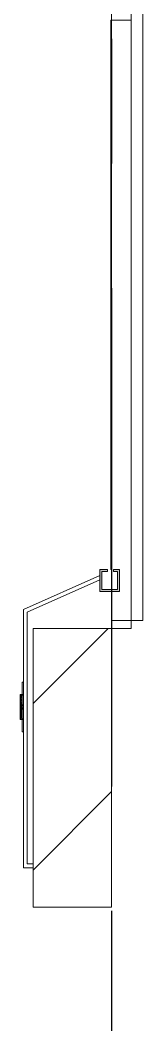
# Model space of a CAD drawing. Header units: millimetres. Extents: x -4000 to 187956, y -58990 to 162485.
# Drawn here: x 122766 to 123080, y 10400 to 12960 of the extents above; entities that cross this region are included whole.
import ezdxf

# ---------------------------------------------------------------- set-up
doc = ezdxf.new("R2010")
doc.units = ezdxf.units.MM
for name, pattern in [('Dash_2_', [635, 317.5, -317.5]), ('Grid Line', [2222.5, 1270, -317.5, 317.5, -317.5]), ('Grid Line 12_5mm', [2150, 1250, -300, 300, -300])]:
    doc.linetypes.add(name, pattern=pattern)
for name, color, linetype, lineweight in [('A-DOOR', 31, 'Continuous', 13), ('A-DOOR-HDLN', 31, 'Dash_2_', 13), ('A-WALL', 113, 'Continuous', 13), ('A-WALL-PATT', 111, 'Continuous', 13), ('S-GRID', 1, 'Continuous', 30)]:
    doc.layers.add(name, color=color, linetype=linetype, lineweight=lineweight)

# ---------------------------------------------------------------- blocks, each defined once
blk = doc.blocks.new('VSC-THANG MÁY 2 - 3060x4090-335206-0_000')
at = {"layer": 'A-DOOR', "lineweight": 9, "transparency": 33554534}
h = blk.add_hatch(color=256, dxfattribs=at)
h.paths.add_polyline_path([(1530.9, 85), (1530.9, 135), (1475, 135), (1475, 120), (1480, 120), (1480, 130), (1525.9, 130), (1525.9, 90), (1480, 90), (1480, 105), (1475, 105), (1475, 85)])
h.paths.add_polyline_path([(-1325, 135), (-1380.9, 135), (-1380.9, 85), (-1325, 85), (-1325, 105), (-1330, 105), (-1330, 90), (-1375.9, 90), (-1375.9, 130), (-1330, 130), (-1330, 120), (-1325, 120)])
at = {"layer": 'A-DOOR', "lineweight": 9}
h = blk.add_hatch(dxfattribs=at)
h.set_pattern_fill('FP_21', color=256, style=0, pattern_type=2)
h.set_pattern_definition([(135, (13035, -122885), (-449.0128, -449.0128), []), (135, (13035, -122726.25), (-898.0256, 6e-14), []), (135, (13035, -123043.75), (-898.0256, 6e-14), [])])
h.paths.add_polyline_path([(1475, 115), (75, 115), (75, 113), (1475, 113)])
h.paths.add_polyline_path([(74.2, 115), (-1325, 115), (-1325, 113), (74.2, 113)])
at = {"layer": 'A-DOOR', "color": 5, "lineweight": 15}
for p, q in [((1530.9, 135), (1475, 135)), ((1475, 135), (1475, 120)), ((1480, 120), (1480, 130)), ((1480, 130), (1525.9, 130)), ((1525.9, 130), (1525.9, 90)), ((1530.9, 85), (1530.9, 135)), ((1475, 115), (75, 115)), ((75, 115), (75, 113)), ((75, 113), (1475, 113)), ((1475, 120), (1480, 120)), ((1475, 113), (1475, 115)), ((1480, 105), (1475, 105)), ((1475, 105), (1475, 85)), ((1480, 90), (1480, 105)), ((1475, 85), (1530.9, 85)), ((1525.9, 90), (1480, 90)), ((1500.6, 85), (1489.7, 85)), ((1489.7, 85), (1576.5, -110)), ((1583, -100), (1500.6, 85)), ((2225, -100), (1583, -100)), ((2225, -85), (2225, -100)), ((2235, -110), (2235, -85)), ((1576.5, -110), (1761.5, -110)), ((1761.5, -110), (1888.5, -110)), ((1761.5, -110), (1761.5, -113.2)), ((1888.5, -113.2), (1761.5, -113.2)), ((1793.3, -113.2), (1793.3, -116.3)), ((1793.3, -116.3), (1797.5, -116.3)), ((1793.4, -116.3), (1793.4, -118.5)), ((1793.4, -118.5), (1794.5, -118.5)), ((1793.4, -118.5), (1856.9, -118.5)), ((1794.8, -113.2), (1794.8, -114.8)), ((1797.7, -116.3), (1802.5, -116.3)), ((1802.7, -116.3), (1809.1, -116.3)), ((1816.8, -116.3), (1809.3, -116.3)), ((1809.3, -116.3), (1816.8, -116.3)), ((1825, -116.3), (1817, -116.3)), ((1856.9, -116.3), (1825.2, -116.3)), ((1855.2, -114.8), (1855.2, -113.2)), ((1855.7, -116.3), (1856.8, -116.3)), ((1855.9, -118.5), (1856.9, -118.5)), ((1856.8, -116.3), (1856.8, -113.2)), ((1856.9, -118.5), (1856.9, -116.3)), ((1888.5, -113.2), (1888.5, -110)), ((1888.5, -110), (2235, -110))]:
    blk.add_line(p, q, dxfattribs=at)
at = {"layer": 'A-DOOR', "color": 172, "lineweight": 15}
for p, q in [((1475, 120), (1475, 135)), ((1475, 135), (1530.9, 135)), ((1525.9, 130), (1480, 130)), ((1480, 130), (1480, 120)), ((1525.9, 90), (1525.9, 130)), ((1530.9, 135), (1530.9, 85)), ((1480, 120), (1475, 120)), ((1475, 85), (1475, 105)), ((1475, 105), (1480, 105)), ((1480, 105), (1480, 90)), ((1489.7, 85), (1475, 85)), ((1480, 90), (1525.9, 90)), ((1530.9, 85), (1500.6, 85))]:
    blk.add_line(p, q, dxfattribs=at)
at = {"layer": 'A-DOOR', "color": 171, "lineweight": 15}
for p, q in [((75, 115), (75, 113)), ((1475, 115), (75, 115)), ((75, 113), (1475, 113)), ((1475, 115), (1475, 113)), ((1576.5, -110), (1489.7, 85)), ((1500.6, 85), (1583, -100)), ((1583, -100), (2225, -100)), ((2235, -85), (2225, -85)), ((2225, -100), (2225, -85)), ((2235, -85), (2235, -110)), ((1761.5, -110), (1576.5, -110)), ((1761.5, -110), (1761.5, -113.2)), ((1761.5, -110), (1793.3, -110)), ((1761.5, -113.2), (1793.3, -113.2)), ((1793.3, -110), (1793.3, -113.2)), ((1856.8, -110), (1793.3, -110)), ((1793.3, -113.2), (1793.3, -116.3)), ((1793.3, -116.3), (1794.3, -116.3)), ((1793.3, -116.3), (1794.3, -116.3)), ((1797.4, -116.3), (1793.4, -116.3)), ((1794.5, -116.3), (1793.4, -116.3)), ((1794.5, -118.5), (1808.6, -118.5)), ((1794.8, -110), (1794.8, -113.2)), ((1794.8, -114.8), (1795.9, -114.8)), ((1794.8, -114.8), (1798.7, -114.8)), ((1802.5, -116.3), (1797.7, -116.3)), ((1798.9, -114.8), (1802.4, -114.8)), ((1809.1, -116.3), (1802.7, -116.3)), ((1804.1, -114.8), (1809.1, -114.8)), ((1808.7, -118.5), (1806.1, -118.5)), ((1808.7, -118.5), (1806.1, -118.5)), ((1811.7, -118.5), (1809.2, -118.5)), ((1841.1, -118.5), (1809.2, -118.5)), ((1811, -114.8), (1816.8, -114.8)), ((1841.1, -118.5), (1811.7, -118.5)), ((1817, -116.3), (1825, -116.3)), ((1817.2, -114.8), (1832.8, -114.8)), ((1825.2, -116.3), (1833.2, -116.3)), ((1833.2, -114.8), (1840.1, -114.8)), ((1833.4, -116.3), (1840.9, -116.3)), ((1840.9, -114.8), (1846.3, -114.8)), ((1841.1, -116.3), (1847.5, -116.3)), ((1844.2, -118.5), (1841.7, -118.5)), ((1844.2, -118.5), (1841.7, -118.5)), ((1841.7, -118.5), (1855.9, -118.5)), ((1847.6, -114.8), (1852.7, -114.8)), ((1847.7, -116.3), (1852.5, -116.3)), ((1852.7, -116.3), (1855.7, -116.3)), ((1854.1, -114.8), (1855.2, -114.8)), ((1854.1, -114.8), (1855.2, -114.8)), ((1855.2, -113.2), (1855.2, -110)), ((1855.7, -116.3), (1856.8, -116.3)), ((1855.7, -116.3), (1856.8, -116.3)), ((1856.9, -116.3), (1855.9, -116.3)), ((1856.8, -113.2), (1856.8, -110)), ((1856.8, -110), (1888.5, -110)), ((1856.8, -113.2), (1888.5, -113.2)), ((1856.8, -116.3), (1856.8, -113.2)), ((1888.5, -110), (1888.5, -113.2)), ((2235, -110), (1888.5, -110))]:
    blk.add_line(p, q, dxfattribs=at)
at = {"layer": 'A-DOOR', "color": 175, "lineweight": 15}
for p, q in [((1500.6, 85), (1489.7, 85)), ((1489.7, 85), (1500.6, 85))]:
    blk.add_line(p, q, dxfattribs=at)
at = {"layer": 'A-DOOR', "color": 161, "lineweight": 15}
for p, q in [((2235, -85), (2225, -85)), ((1793.3, -110), (1761.5, -110)), ((1793.3, -110), (1761.5, -110)), ((1793.3, -110), (1793.3, -113.2)), ((1794.3, -110), (1793.3, -110)), ((1794.3, -110), (1793.3, -110)), ((1793.3, -113.2), (1793.3, -116.3)), ((1793.3, -116.3), (1794.3, -116.3)), ((1793.3, -116.3), (1794.3, -116.3)), ((1802.4, -110), (1794.8, -110)), ((1795.9, -110), (1794.8, -110)), ((1794.8, -110), (1795.9, -110)), ((1794.8, -110), (1802.4, -110)), ((1794.8, -113.2), (1794.8, -114.8)), ((1794.8, -113.2), (1794.8, -114.8)), ((1797.3, -116.3), (1794.8, -116.3)), ((1797.3, -116.3), (1794.8, -116.3)), ((1795.9, -114.8), (1798.7, -114.8)), ((1802.4, -116.3), (1797.5, -116.3)), ((1802.4, -116.3), (1797.5, -116.3)), ((1798.9, -114.8), (1802.4, -114.8)), ((1809.1, -110), (1803.7, -110)), ((1803.7, -110), (1809.1, -110)), ((1809.1, -116.3), (1803.7, -116.3)), ((1808.6, -116.3), (1803.7, -116.3)), ((1804.1, -114.8), (1809.1, -114.8)), ((1806.1, -116.3), (1808.7, -116.3)), ((1806.1, -116.3), (1808.7, -116.3)), ((1809.2, -116.3), (1815.7, -116.3)), ((1809.2, -116.3), (1815.7, -116.3)), ((1809.3, -118.5), (1841.1, -118.5)), ((1816.8, -110), (1809.9, -110)), ((1809.9, -110), (1816.8, -110)), ((1816.8, -116.3), (1809.9, -116.3)), ((1811, -114.8), (1816.8, -114.8)), ((1816.9, -116.3), (1825, -116.3)), ((1816.9, -116.3), (1825, -116.3)), ((1832.8, -110), (1817.2, -110)), ((1817.2, -110), (1832.8, -110)), ((1817.2, -114.8), (1818.8, -114.8)), ((1825, -116.3), (1817.2, -116.3)), ((1820.8, -114.8), (1819.6, -114.8)), ((1819.6, -114.8), (1820.8, -114.8)), ((1820.8, -113.3), (1820.8, -114.8)), ((1822.5, -114.8), (1820.8, -114.8)), ((1820.8, -114.8), (1822.5, -114.8)), ((1822.5, -114.8), (1822.5, -113.2)), ((1822.5, -113.2), (1822.5, -114.8)), ((1822.5, -113.2), (1822.5, -114.8)), ((1822.5, -114.8), (1827.1, -114.8)), ((1827.1, -114.8), (1822.5, -114.8)), ((1825.2, -116.3), (1833.3, -116.3)), ((1825.2, -116.3), (1833.3, -116.3)), ((1832.8, -116.3), (1825.2, -116.3)), ((1827.5, -113.2), (1827.5, -114.4)), ((1827.5, -113.2), (1827.5, -114.4)), ((1827.5, -113.2), (1827.5, -114.4)), ((1827.5, -114.8), (1829.2, -114.8)), ((1829.2, -114.8), (1827.5, -114.8)), ((1829.2, -113.2), (1829.2, -114.8)), ((1829.2, -114.8), (1830.4, -114.8)), ((1830.4, -114.8), (1829.2, -114.8)), ((1830.4, -113.2), (1830.4, -114.8)), ((1830.4, -114.8), (1832.8, -114.8)), ((1840.1, -110), (1833.2, -110)), ((1833.2, -110), (1840.1, -110)), ((1833.2, -114.8), (1840.1, -114.8)), ((1840.1, -116.3), (1833.4, -116.3)), ((1833.5, -116.3), (1841, -116.3)), ((1833.5, -116.3), (1841, -116.3)), ((1846.3, -110), (1840.9, -110)), ((1840.9, -110), (1846.3, -110)), ((1840.9, -114.8), (1846.3, -114.8)), ((1846.3, -116.3), (1841.1, -116.3)), ((1841.7, -116.3), (1844.2, -116.3)), ((1841.7, -116.3), (1844.2, -116.3)), ((1846.3, -116.3), (1841.8, -116.3)), ((1855.2, -110), (1847.6, -110)), ((1847.6, -110), (1855.2, -110)), ((1847.6, -114.8), (1852.7, -114.8)), ((1852.7, -116.3), (1847.8, -116.3)), ((1852.7, -116.3), (1847.8, -116.3)), ((1855.2, -116.3), (1852.9, -116.3)), ((1855.2, -116.3), (1852.9, -116.3)), ((1855.2, -110), (1854.1, -110)), ((1854.1, -110), (1855.2, -110)), ((1855.2, -114.8), (1855.2, -113.2)), ((1855.2, -114.8), (1855.2, -113.2)), ((1856.8, -110), (1855.7, -110)), ((1856.8, -110), (1855.7, -110)), ((1855.7, -116.3), (1856.8, -116.3)), ((1855.7, -116.3), (1856.8, -116.3)), ((1888.5, -110), (1856.8, -110)), ((1856.8, -113.2), (1856.8, -110)), ((1888.5, -110), (1856.8, -110)), ((1856.8, -116.3), (1856.8, -113.2))]:
    blk.add_line(p, q, dxfattribs=at)
at = {"layer": 'A-DOOR', "color": 151, "lineweight": 15}
for p, q in [((1794.3, -110), (1793.3, -110)), ((1793.3, -110), (1793.3, -113.2)), ((1794.3, -110), (1793.3, -110)), ((1793.3, -116.3), (1794.3, -116.3)), ((1794.8, -110), (1794.8, -113.2)), ((1794.8, -110), (1794.8, -113.2)), ((1794.8, -114.8), (1795.9, -114.8)), ((1794.8, -114.8), (1795.9, -114.8)), ((1794.8, -114.8), (1795.9, -114.8)), ((1794.8, -114.8), (1795.9, -114.8)), ((1797.4, -116.3), (1795.6, -116.3)), ((1795.6, -116.3), (1797.5, -116.3)), ((1795.6, -116.3), (1797.5, -116.3)), ((1798.9, -110), (1795.9, -110)), ((1795.9, -110), (1798.9, -110)), ((1802.5, -116.3), (1797.7, -116.3)), ((1797.7, -116.3), (1802.5, -116.3)), ((1797.7, -116.3), (1802.5, -116.3)), ((1802.4, -110), (1798.9, -110)), ((1798.9, -110), (1802.4, -110)), ((1808.6, -116.3), (1803.6, -116.3)), ((1803.6, -116.3), (1808.6, -116.3)), ((1803.6, -116.3), (1808.6, -116.3)), ((1809.1, -110), (1803.7, -110)), ((1803.7, -110), (1809.1, -110)), ((1816.8, -110), (1809.9, -110)), ((1809.9, -110), (1816.8, -110)), ((1815.6, -116.3), (1809.9, -116.3)), ((1819.6, -110), (1817.2, -110)), ((1817.2, -110), (1819.6, -110)), ((1825, -116.3), (1817.2, -116.3)), ((1820.8, -110), (1819.6, -110)), ((1819.6, -110), (1820.8, -110)), ((1819.6, -110), (1819.6, -113.2)), ((1820.8, -110), (1819.6, -110)), ((1819.6, -110), (1820.8, -110)), ((1819.6, -110), (1819.6, -113.2)), ((1819.6, -114.8), (1820.7, -114.8)), ((1822.5, -110), (1820.8, -110)), ((1820.8, -110), (1822.5, -110)), ((1820.8, -110), (1820.8, -112.6)), ((1822.5, -110), (1820.8, -110)), ((1820.8, -110), (1822.5, -110)), ((1820.8, -110), (1820.8, -112.6)), ((1822.5, -113.2), (1820.9, -113.2)), ((1820.9, -113.2), (1822.5, -113.2)), ((1821.2, -113.2), (1821.2, -114.8)), ((1822.5, -114.8), (1821.2, -114.8)), ((1821.2, -114.8), (1822.5, -114.8)), ((1822.5, -110), (1827.5, -110)), ((1827.5, -110), (1822.5, -110)), ((1822.5, -111.5), (1822.5, -110)), ((1822.5, -110), (1822.5, -111.5)), ((1822.5, -110), (1822.5, -111.5)), ((1822.5, -110), (1827.5, -110)), ((1827.5, -110), (1822.5, -110)), ((1822.5, -111.5), (1822.5, -110)), ((1822.5, -110), (1822.5, -111.5)), ((1822.5, -110), (1822.5, -111.5)), ((1822.5, -113.2), (1822.5, -111.9)), ((1822.5, -111.9), (1822.5, -113.2)), ((1822.5, -111.9), (1822.5, -113.2)), ((1822.5, -113.2), (1822.5, -111.9)), ((1822.5, -111.9), (1822.5, -113.2)), ((1822.5, -111.9), (1822.5, -113.2)), ((1822.5, -113.2), (1822.5, -114.8)), ((1822.5, -113.2), (1827.5, -113.2)), ((1827.5, -113.2), (1822.5, -113.2)), ((1822.5, -114.8), (1825, -114.8)), ((1825, -114.8), (1827.1, -114.8)), ((1832.8, -116.3), (1825.2, -116.3)), ((1827.5, -110), (1829.2, -110)), ((1829.2, -110), (1827.5, -110)), ((1827.5, -110), (1827.5, -113.2)), ((1827.5, -110), (1827.5, -113.2)), ((1827.5, -110), (1827.5, -113.2)), ((1827.5, -110), (1829.2, -110)), ((1829.2, -110), (1827.5, -110)), ((1827.5, -110), (1827.5, -113.2)), ((1827.5, -110), (1827.5, -113.2)), ((1827.5, -110), (1827.5, -113.2)), ((1827.5, -113.2), (1827.5, -114.4)), ((1827.5, -114.8), (1828.8, -114.8)), ((1828.8, -114.8), (1827.5, -114.8)), ((1827.6, -113.2), (1829.1, -113.2)), ((1829.1, -113.2), (1827.6, -113.2)), ((1828.8, -113.4), (1828.8, -114.8)), ((1829.2, -110), (1830.4, -110)), ((1830.4, -110), (1829.2, -110)), ((1829.2, -110), (1829.2, -112.2)), ((1829.2, -110), (1830.4, -110)), ((1830.4, -110), (1829.2, -110)), ((1829.2, -110), (1829.2, -112.2)), ((1829.2, -113.2), (1830.4, -113.2)), ((1830.4, -113.2), (1829.2, -113.2)), ((1829.3, -114.8), (1830.4, -114.8)), ((1832.8, -110), (1830.4, -110)), ((1830.4, -110), (1830.4, -111.5)), ((1830.4, -110), (1830.4, -111.5)), ((1830.4, -110), (1832.8, -110)), ((1840.1, -110), (1833.2, -110)), ((1833.2, -110), (1840.1, -110)), ((1840.1, -116.3), (1833.4, -116.3)), ((1846.3, -110), (1840.9, -110)), ((1840.9, -110), (1846.3, -110)), ((1846.4, -116.3), (1841.7, -116.3)), ((1841.8, -116.3), (1846.4, -116.3)), ((1841.8, -116.3), (1846.4, -116.3)), ((1851.1, -110), (1847.6, -110)), ((1847.6, -110), (1851.1, -110)), ((1852.5, -116.3), (1847.6, -116.3)), ((1847.7, -116.3), (1852.5, -116.3)), ((1847.7, -116.3), (1852.5, -116.3)), ((1854.1, -110), (1851.1, -110)), ((1851.1, -110), (1854.1, -110)), ((1854.4, -116.3), (1852.7, -116.3)), ((1852.7, -116.3), (1854.4, -116.3)), ((1852.7, -116.3), (1854.4, -116.3)), ((1854.1, -114.8), (1855.2, -114.8)), ((1854.1, -114.8), (1855.2, -114.8)), ((1854.1, -114.8), (1855.2, -114.8)), ((1854.1, -114.8), (1855.2, -114.8)), ((1855.2, -113.2), (1855.2, -111)), ((1855.2, -113.2), (1855.2, -111)), ((1856.8, -110), (1855.7, -110)), ((1856.8, -110), (1855.7, -110)), ((1855.7, -116.3), (1856.8, -116.3)), ((1856.8, -113.2), (1856.8, -110))]:
    blk.add_line(p, q, dxfattribs=at)
at = {"layer": 'A-DOOR', "color": 255, "lineweight": 15}
for p, q in [((1794.3, -110), (1793.3, -110)), ((1795.9, -110), (1794.8, -110)), ((1795.9, -110), (1794.8, -110)), ((1795.9, -110), (1794.8, -110)), ((1795.9, -110), (1794.8, -110)), ((1794.8, -110), (1795.9, -110)), ((1794.8, -110), (1795.9, -110)), ((1794.8, -113.2), (1794.8, -114.8)), ((1795.9, -116.3), (1794.8, -116.3)), ((1795.9, -116.3), (1794.8, -116.3)), ((1802.5, -110), (1795.6, -110)), ((1802.5, -110), (1795.6, -110)), ((1797.3, -116.3), (1795.9, -116.3)), ((1797.3, -116.3), (1795.9, -116.3)), ((1797.3, -114.8), (1798.7, -114.8)), ((1797.3, -114.8), (1798.7, -114.8)), ((1798.9, -116.3), (1797.5, -116.3)), ((1798.9, -116.3), (1797.5, -116.3)), ((1798.9, -114.8), (1802.4, -114.8)), ((1798.9, -114.8), (1802.4, -114.8)), ((1802.4, -116.3), (1798.9, -116.3)), ((1802.4, -116.3), (1798.9, -116.3)), ((1809.1, -110), (1803.6, -110)), ((1809.1, -110), (1803.6, -110)), ((1808.6, -116.3), (1803.7, -116.3)), ((1808.7, -116.3), (1804.4, -116.3)), ((1805.1, -114.8), (1809.1, -114.8)), ((1805.1, -114.8), (1809.1, -114.8)), ((1816.8, -110), (1809.9, -110)), ((1816.8, -110), (1809.9, -110)), ((1815.6, -116.3), (1809.9, -116.3)), ((1809.9, -116.3), (1815.6, -116.3)), ((1809.9, -116.3), (1815.6, -116.3)), ((1811.7, -114.8), (1816.8, -114.8)), ((1811.7, -114.8), (1816.8, -114.8)), ((1819.6, -110), (1817.2, -110)), ((1819.6, -110), (1817.2, -110)), ((1817.2, -114.8), (1818.8, -114.8)), ((1817.2, -114.8), (1818.8, -114.8)), ((1825, -116.3), (1817.2, -116.3)), ((1817.2, -116.3), (1825, -116.3)), ((1817.2, -116.3), (1825, -116.3)), ((1822.5, -110), (1821.2, -110)), ((1821.2, -110), (1822.5, -110)), ((1821.2, -110), (1821.2, -112.3)), ((1822.5, -110), (1821.2, -110)), ((1821.2, -110), (1822.5, -110)), ((1821.2, -110), (1821.2, -112.3)), ((1822.5, -113.2), (1821.2, -113.2)), ((1821.2, -113.2), (1822.5, -113.2)), ((1822.5, -114.8), (1821.2, -114.8)), ((1821.2, -114.8), (1822.5, -114.8)), ((1822.5, -110), (1822.5, -111.5)), ((1822.5, -110), (1822.5, -111.5)), ((1822.5, -111.9), (1822.5, -113.2)), ((1822.5, -111.9), (1822.5, -113.2)), ((1822.5, -113.2), (1822.5, -114.8)), ((1825, -116.3), (1825, -114.8)), ((1832.8, -116.3), (1825.2, -116.3)), ((1825.2, -116.3), (1832.8, -116.3)), ((1825.2, -116.3), (1832.8, -116.3)), ((1827.5, -110), (1828.8, -110)), ((1828.8, -110), (1827.5, -110)), ((1827.5, -110), (1827.5, -113.2)), ((1827.5, -110), (1828.8, -110)), ((1828.8, -110), (1827.5, -110)), ((1827.5, -110), (1827.5, -113.2)), ((1827.5, -113.2), (1827.5, -114.4)), ((1827.5, -114.8), (1828.8, -114.8)), ((1828.8, -114.8), (1827.5, -114.8)), ((1828.8, -110), (1828.8, -112.5)), ((1828.8, -110), (1828.8, -112.5)), ((1832.8, -110), (1830.4, -110)), ((1832.8, -110), (1830.4, -110)), ((1830.4, -114.8), (1832.8, -114.8)), ((1830.4, -114.8), (1832.8, -114.8)), ((1840.1, -110), (1833.2, -110)), ((1840.1, -110), (1833.2, -110)), ((1833.2, -114.8), (1834.7, -114.8)), ((1833.2, -114.8), (1834.7, -114.8)), ((1840.1, -116.3), (1833.4, -116.3)), ((1833.4, -116.3), (1840.1, -116.3)), ((1833.4, -116.3), (1840.1, -116.3)), ((1835.2, -114.8), (1840.1, -114.8)), ((1835.2, -114.8), (1840.1, -114.8)), ((1846.4, -110), (1840.9, -110)), ((1846.4, -110), (1840.9, -110)), ((1845.6, -116.3), (1841.7, -116.3)), ((1846.3, -116.3), (1841.8, -116.3)), ((1842.7, -114.8), (1846.3, -114.8)), ((1842.7, -114.8), (1846.3, -114.8)), ((1845.6, -114.8), (1845.6, -116.3)), ((1852.5, -110), (1847.5, -110)), ((1852.5, -110), (1847.5, -110)), ((1847.7, -114.8), (1851.1, -114.8)), ((1847.7, -114.8), (1851.1, -114.8)), ((1851.1, -116.3), (1847.8, -116.3)), ((1851.1, -116.3), (1847.8, -116.3)), ((1852.7, -116.3), (1851.1, -116.3)), ((1852.7, -116.3), (1851.1, -116.3)), ((1854.4, -110), (1852.5, -110)), ((1854.4, -110), (1852.5, -110)), ((1855.2, -116.3), (1852.9, -116.3)), ((1854.1, -116.3), (1852.9, -116.3)), ((1855.2, -110), (1854.1, -110)), ((1855.2, -110), (1854.1, -110)), ((1855.2, -110), (1854.1, -110)), ((1855.2, -110), (1854.1, -110)), ((1854.1, -110), (1855.2, -110)), ((1854.1, -110), (1855.2, -110)), ((1855.2, -116.3), (1854.1, -116.3)), ((1855.2, -114.8), (1855.2, -113.2)), ((1856.8, -110), (1855.7, -110))]:
    blk.add_line(p, q, dxfattribs=at)
at = {"layer": 'A-DOOR', "color": 90, "lineweight": 15}
for p, q in [((1794.8, -110), (1794.8, -113.2)), ((1795.9, -110), (1794.8, -110)), ((1795.9, -110), (1794.8, -110)), ((1794.8, -110), (1795.9, -110)), ((1794.8, -110), (1795.9, -110)), ((1794.8, -114.8), (1795.9, -114.8)), ((1794.8, -114.8), (1795.9, -114.8)), ((1795.9, -116.3), (1794.8, -116.3)), ((1795.9, -116.3), (1794.8, -116.3)), ((1797.5, -110), (1795.6, -110)), ((1797.5, -110), (1795.6, -110)), ((1797.5, -110), (1795.6, -110)), ((1795.6, -116.3), (1797.5, -116.3)), ((1795.6, -116.3), (1797.5, -116.3)), ((1795.6, -116.3), (1797.5, -116.3)), ((1802.5, -110), (1795.9, -110)), ((1798.9, -110), (1795.9, -110)), ((1798.9, -110), (1795.9, -110)), ((1798.9, -110), (1795.9, -110)), ((1798.9, -110), (1795.9, -110)), ((1795.9, -110), (1798.9, -110)), ((1795.9, -110), (1798.9, -110)), ((1798.9, -110), (1795.9, -110)), ((1798.9, -110), (1795.9, -110)), ((1795.9, -110), (1798.9, -110)), ((1795.9, -110), (1798.9, -110)), ((1795.9, -110), (1798.9, -110)), ((1802.5, -110), (1795.9, -110)), ((1797.3, -116.3), (1795.9, -116.3)), ((1797.3, -116.3), (1795.9, -116.3)), ((1797.3, -114.8), (1798.7, -114.8)), ((1797.3, -114.8), (1798.7, -114.8)), ((1797.3, -114.8), (1798.7, -114.8)), ((1797.3, -114.8), (1798.7, -114.8)), ((1802.5, -110), (1797.5, -110)), ((1802.5, -110), (1797.5, -110)), ((1802.5, -110), (1797.5, -110)), ((1797.5, -113.2), (1798.9, -113.2)), ((1798.9, -116.3), (1797.5, -116.3)), ((1798.9, -116.3), (1797.5, -116.3)), ((1797.7, -116.3), (1802.5, -116.3)), ((1797.7, -116.3), (1802.5, -116.3)), ((1797.7, -116.3), (1802.5, -116.3)), ((1802.4, -110), (1798.9, -110)), ((1802.4, -110), (1798.9, -110)), ((1802.4, -110), (1798.9, -110)), ((1802.4, -110), (1798.9, -110)), ((1798.9, -110), (1802.4, -110)), ((1798.9, -110), (1802.4, -110)), ((1802.4, -110), (1798.9, -110)), ((1802.4, -110), (1798.9, -110)), ((1798.9, -110), (1802.4, -110)), ((1798.9, -110), (1802.4, -110)), ((1798.9, -110), (1802.5, -110)), ((1798.9, -114.8), (1802.4, -114.8)), ((1798.9, -114.8), (1802.4, -114.8)), ((1798.9, -114.8), (1802.4, -114.8)), ((1798.9, -114.8), (1802.4, -114.8)), ((1802.4, -116.3), (1798.9, -116.3)), ((1802.4, -116.3), (1798.9, -116.3)), ((1801.3, -113.2), (1802.5, -113.2)), ((1809.1, -110), (1803.6, -110)), ((1809.1, -110), (1803.6, -110)), ((1809.1, -110), (1803.6, -110)), ((1809.1, -110), (1803.7, -110)), ((1809.1, -110), (1803.7, -110)), ((1809.1, -110), (1803.7, -110)), ((1809.1, -110), (1803.7, -110)), ((1809.1, -110), (1803.7, -110)), ((1803.7, -110), (1809.1, -110)), ((1803.7, -110), (1809.1, -110)), ((1809.1, -110), (1803.7, -110)), ((1809.1, -110), (1803.7, -110)), ((1803.7, -110), (1809.1, -110)), ((1803.7, -110), (1809.1, -110)), ((1803.7, -110), (1809.1, -110)), ((1809.1, -110), (1803.7, -110)), ((1804.2, -116.3), (1808.6, -116.3)), ((1804.2, -116.3), (1808.6, -116.3)), ((1804.2, -116.3), (1808.6, -116.3)), ((1808.6, -116.3), (1804.3, -116.3)), ((1808.6, -116.3), (1804.3, -116.3)), ((1808.6, -116.3), (1804.3, -116.3)), ((1804.4, -113.2), (1805.8, -113.2)), ((1805.8, -113.2), (1804.4, -113.2)), ((1804.4, -113.2), (1805.8, -113.2)), ((1805.8, -113.2), (1804.4, -113.2)), ((1804.4, -113.2), (1805.8, -113.2)), ((1808.7, -116.3), (1804.4, -116.3)), ((1804.4, -116.3), (1808.7, -116.3)), ((1804.4, -116.3), (1808.7, -116.3)), ((1805.1, -114.8), (1809.1, -114.8)), ((1805.1, -114.8), (1809.1, -114.8)), ((1805.1, -114.8), (1809.1, -114.8)), ((1805.1, -114.8), (1809.1, -114.8)), ((1806.8, -113.2), (1809.1, -113.2)), ((1809.1, -113.2), (1806.8, -113.2)), ((1806.8, -113.2), (1809.1, -113.2)), ((1809.1, -113.2), (1806.8, -113.2)), ((1806.8, -113.2), (1809.1, -113.2)), ((1816.8, -110), (1809.9, -110)), ((1816.8, -110), (1809.9, -110)), ((1816.8, -110), (1809.9, -110)), ((1816.8, -110), (1809.9, -110)), ((1816.8, -110), (1809.9, -110)), ((1816.8, -110), (1809.9, -110)), ((1809.9, -110), (1816.8, -110)), ((1809.9, -110), (1816.8, -110)), ((1816.8, -110), (1809.9, -110)), ((1816.8, -110), (1809.9, -110)), ((1816.8, -110), (1809.9, -110)), ((1816.8, -110), (1809.9, -110)), ((1809.9, -110), (1816.8, -110)), ((1809.9, -110), (1816.8, -110)), ((1809.9, -110), (1816.8, -110)), ((1816.8, -110), (1809.9, -110)), ((1809.9, -113.2), (1812.3, -113.2)), ((1812.3, -113.2), (1809.9, -113.2)), ((1809.9, -113.2), (1812.3, -113.2)), ((1812.3, -113.2), (1809.9, -113.2)), ((1809.9, -113.2), (1812.3, -113.2)), ((1815.7, -116.3), (1809.9, -116.3)), ((1809.9, -116.3), (1815.7, -116.3)), ((1815.7, -116.3), (1809.9, -116.3)), ((1809.9, -116.3), (1815.7, -116.3)), ((1809.9, -116.3), (1815.6, -116.3)), ((1815.6, -116.3), (1809.9, -116.3)), ((1815.6, -116.3), (1809.9, -116.3)), ((1809.9, -116.3), (1815.6, -116.3)), ((1809.9, -116.3), (1815.6, -116.3)), ((1815.6, -116.3), (1809.9, -116.3)), ((1815.6, -116.3), (1809.9, -116.3)), ((1811.7, -114.8), (1816.8, -114.8)), ((1811.7, -114.8), (1816.8, -114.8)), ((1811.7, -114.8), (1816.8, -114.8)), ((1811.7, -114.8), (1816.8, -114.8)), ((1813.6, -113.2), (1816.8, -113.2)), ((1816.8, -113.2), (1813.6, -113.2)), ((1813.6, -113.2), (1816.8, -113.2)), ((1816.8, -113.2), (1813.6, -113.2)), ((1813.6, -113.2), (1816.8, -113.2)), ((1819.6, -110), (1817.2, -110)), ((1819.6, -110), (1817.2, -110)), ((1819.6, -110), (1817.2, -110)), ((1819.6, -110), (1817.2, -110)), ((1819.6, -110), (1817.2, -110)), ((1819.6, -110), (1817.2, -110)), ((1817.2, -110), (1819.6, -110)), ((1817.2, -110), (1819.6, -110)), ((1819.6, -110), (1817.2, -110)), ((1819.6, -110), (1817.2, -110)), ((1819.6, -110), (1817.2, -110)), ((1819.6, -110), (1817.2, -110)), ((1817.2, -110), (1819.6, -110)), ((1817.2, -110), (1819.6, -110)), ((1817.2, -110), (1819.6, -110)), ((1819.6, -110), (1817.2, -110)), ((1817.2, -113.2), (1819.6, -113.2)), ((1819.6, -113.2), (1817.2, -113.2)), ((1817.2, -113.2), (1819.6, -113.2)), ((1819.6, -113.2), (1817.2, -113.2)), ((1817.2, -113.2), (1819.6, -113.2)), ((1817.2, -114.8), (1818.8, -114.8)), ((1817.2, -114.8), (1818.8, -114.8)), ((1817.2, -114.8), (1818.8, -114.8)), ((1817.2, -114.8), (1818.8, -114.8)), ((1825, -116.3), (1817.2, -116.3)), ((1817.2, -116.3), (1825, -116.3)), ((1825, -116.3), (1817.2, -116.3)), ((1817.2, -116.3), (1825, -116.3)), ((1817.2, -116.3), (1825, -116.3)), ((1825, -116.3), (1817.2, -116.3)), ((1825, -116.3), (1817.2, -116.3)), ((1817.2, -116.3), (1825, -116.3)), ((1817.2, -116.3), (1825, -116.3)), ((1825, -116.3), (1817.2, -116.3)), ((1825, -116.3), (1817.2, -116.3)), ((1820.7, -110), (1819.6, -110)), ((1820.8, -110), (1819.6, -110)), ((1820.7, -110), (1819.6, -110)), ((1820.7, -110), (1819.6, -110)), ((1820.7, -110), (1819.6, -110)), ((1820.7, -110), (1819.6, -110)), ((1820.7, -110), (1819.6, -110)), ((1820.7, -110), (1819.6, -110)), ((1819.6, -110), (1820.7, -110)), ((1819.6, -110), (1820.7, -110)), ((1820.7, -110), (1819.6, -110)), ((1819.6, -110), (1820.7, -110)), ((1820.7, -110), (1819.6, -110)), ((1820.7, -110), (1819.6, -110)), ((1820.7, -110), (1819.6, -110)), ((1820.7, -110), (1819.6, -110)), ((1819.6, -110), (1820.7, -110)), ((1819.6, -110), (1820.7, -110)), ((1819.6, -110), (1820.8, -110)), ((1820.8, -110), (1819.6, -110)), ((1819.6, -114.8), (1820.7, -114.8)), ((1819.6, -114.8), (1820.7, -114.8)), ((1819.6, -114.8), (1820.7, -114.8)), ((1819.6, -114.8), (1820.7, -114.8)), ((1819.6, -114.8), (1820.7, -114.8)), ((1819.6, -114.8), (1820.7, -114.8)), ((1822.5, -110), (1821.2, -110)), ((1822.5, -110), (1821.2, -110)), ((1821.2, -110), (1822.5, -110)), ((1822.5, -110), (1821.2, -110)), ((1822.5, -110), (1821.2, -110)), ((1821.2, -110), (1822.5, -110)), ((1822.5, -110), (1821.2, -110)), ((1822.5, -110), (1821.2, -110)), ((1822.5, -110), (1821.2, -110)), ((1822.5, -110), (1821.2, -110)), ((1822.5, -110), (1821.2, -110)), ((1822.5, -110), (1821.2, -110)), ((1821.2, -110), (1822.5, -110)), ((1821.2, -110), (1822.5, -110)), ((1822.5, -110), (1821.2, -110)), ((1821.2, -110), (1822.5, -110)), ((1822.5, -110), (1821.2, -110)), ((1822.5, -110), (1821.2, -110)), ((1822.5, -110), (1821.2, -110)), ((1822.5, -110), (1821.2, -110)), ((1821.2, -110), (1822.5, -110)), ((1821.2, -110), (1822.5, -110)), ((1821.2, -110), (1822.5, -110)), ((1822.5, -110), (1821.2, -110)), ((1821.2, -113.2), (1822.5, -113.2)), ((1822.5, -113.2), (1821.2, -113.2)), ((1821.2, -113.2), (1822.5, -113.2)), ((1822.5, -113.2), (1821.2, -113.2)), ((1821.2, -113.2), (1822.5, -113.2)), ((1822.5, -113.2), (1821.2, -113.2)), ((1821.2, -113.2), (1822.5, -113.2)), ((1821.2, -114.8), (1822.5, -114.8)), ((1821.2, -114.8), (1822.5, -114.8)), ((1821.2, -114.8), (1822.5, -114.8)), ((1821.2, -114.8), (1822.5, -114.8)), ((1821.2, -114.8), (1822.5, -114.8)), ((1821.2, -114.8), (1822.5, -114.8)), ((1821.2, -114.8), (1822.5, -114.8)), ((1825, -110), (1822.5, -110)), ((1822.5, -110), (1822.5, -111.5)), ((1822.5, -110), (1822.5, -111.5)), ((1827.5, -110), (1822.5, -110)), ((1822.5, -110), (1822.5, -111.5)), ((1822.5, -110), (1822.5, -111.5)), ((1825, -110), (1822.5, -110)), ((1825, -110), (1822.5, -110)), ((1825, -110), (1822.5, -110)), ((1825, -110), (1822.5, -110)), ((1825, -110), (1822.5, -110)), ((1825, -110), (1822.5, -110)), ((1822.5, -110), (1825, -110)), ((1822.5, -110), (1825, -110)), ((1825, -110), (1822.5, -110)), ((1822.5, -110), (1825, -110)), ((1825, -110), (1822.5, -110)), ((1825, -110), (1822.5, -110)), ((1825, -110), (1822.5, -110)), ((1825, -110), (1822.5, -110)), ((1822.5, -110), (1825, -110)), ((1822.5, -110), (1825, -110)), ((1822.5, -110), (1827.5, -110)), ((1827.5, -110), (1822.5, -110)), ((1822.5, -111.9), (1822.5, -113.2)), ((1822.5, -111.9), (1822.5, -113.2)), ((1822.5, -111.9), (1822.5, -113.2)), ((1822.5, -111.9), (1822.5, -113.2)), ((1822.5, -113.2), (1822.5, -114.8)), ((1822.5, -113.2), (1827.5, -113.2)), ((1825, -113.2), (1822.5, -113.2)), ((1822.5, -113.2), (1827.5, -113.2)), ((1827.5, -113.2), (1822.5, -113.2)), ((1822.5, -113.2), (1825, -113.2)), ((1822.5, -114.8), (1825, -114.8)), ((1822.5, -114.8), (1825, -114.8)), ((1822.5, -114.8), (1825, -114.8)), ((1822.5, -114.8), (1825, -114.8)), ((1822.5, -114.8), (1825, -114.8)), ((1822.5, -114.8), (1825, -114.8)), ((1827.5, -110), (1825, -110)), ((1827.5, -110), (1825, -110)), ((1827.5, -110), (1825, -110)), ((1827.5, -110), (1825, -110)), ((1827.5, -110), (1825, -110)), ((1827.5, -110), (1825, -110)), ((1827.5, -110), (1825, -110)), ((1825, -110), (1827.5, -110)), ((1825, -110), (1827.5, -110)), ((1827.5, -110), (1825, -110)), ((1825, -110), (1827.5, -110)), ((1827.5, -110), (1825, -110)), ((1827.5, -110), (1825, -110)), ((1827.5, -110), (1825, -110)), ((1827.5, -110), (1825, -110)), ((1825, -110), (1827.5, -110)), ((1825, -110), (1827.5, -110)), ((1827.5, -113.2), (1825, -113.2)), ((1825, -114.8), (1825, -113.2)), ((1825, -113.2), (1827.5, -113.2)), ((1825, -114.8), (1825, -113.2)), ((1825, -116.3), (1825, -114.8)), ((1825, -114.8), (1827, -114.8)), ((1825, -114.8), (1827, -114.8)), ((1825, -114.8), (1827, -114.8)), ((1825, -114.8), (1827, -114.8)), ((1825, -114.8), (1827, -114.8)), ((1825, -114.8), (1827, -114.8)), ((1825.2, -116.3), (1832.8, -116.3)), ((1832.8, -116.3), (1825.2, -116.3)), ((1825.2, -116.3), (1832.8, -116.3)), ((1832.8, -116.3), (1825.2, -116.3)), ((1825.2, -116.3), (1832.8, -116.3)), ((1832.8, -116.3), (1825.2, -116.3)), ((1832.8, -116.3), (1825.2, -116.3)), ((1825.2, -116.3), (1832.8, -116.3)), ((1825.2, -116.3), (1832.8, -116.3)), ((1832.8, -116.3), (1825.2, -116.3)), ((1832.8, -116.3), (1825.2, -116.3)), ((1828.8, -110), (1827.5, -110)), ((1827.5, -110), (1828.8, -110)), ((1828.8, -110), (1827.5, -110)), ((1827.5, -110), (1827.5, -113.2)), ((1827.5, -110), (1827.5, -113.2)), ((1828.8, -110), (1827.5, -110)), ((1827.5, -110), (1828.8, -110)), ((1828.8, -110), (1827.5, -110)), ((1827.5, -110), (1827.5, -113.2)), ((1827.5, -110), (1827.5, -113.2)), ((1828.8, -110), (1827.5, -110)), ((1828.8, -110), (1827.5, -110)), ((1828.8, -110), (1827.5, -110)), ((1828.8, -110), (1827.5, -110)), ((1828.8, -110), (1827.5, -110)), ((1828.8, -110), (1827.5, -110)), ((1827.5, -110), (1828.8, -110)), ((1827.5, -110), (1828.8, -110)), ((1828.8, -110), (1827.5, -110)), ((1827.5, -110), (1828.8, -110)), ((1828.8, -110), (1827.5, -110)), ((1828.8, -110), (1827.5, -110)), ((1828.8, -110), (1827.5, -110)), ((1828.8, -110), (1827.5, -110)), ((1827.5, -110), (1828.8, -110)), ((1827.5, -110), (1828.8, -110)), ((1827.5, -110), (1828.8, -110)), ((1828.8, -110), (1827.5, -110)), ((1827.5, -113.2), (1827.5, -114.4)), ((1827.5, -114.8), (1828.8, -114.8)), ((1827.5, -114.8), (1828.8, -114.8)), ((1827.5, -114.8), (1828.8, -114.8)), ((1827.5, -114.8), (1828.8, -114.8)), ((1827.5, -114.8), (1828.8, -114.8)), ((1827.5, -114.8), (1828.8, -114.8)), ((1827.5, -114.8), (1828.8, -114.8)), ((1830.4, -110), (1829.2, -110)), ((1829.2, -110), (1830.4, -110)), ((1830.4, -110), (1829.2, -110)), ((1829.2, -113.2), (1830.4, -113.2)), ((1829.2, -113.2), (1830.4, -113.2)), ((1830.4, -113.2), (1829.2, -113.2)), ((1829.2, -113.2), (1830.4, -113.2)), ((1830.4, -113.2), (1829.2, -113.2)), ((1830.4, -110), (1829.3, -110)), ((1830.4, -110), (1829.3, -110)), ((1830.4, -110), (1829.3, -110)), ((1830.4, -110), (1829.3, -110)), ((1830.4, -110), (1829.3, -110)), ((1830.4, -110), (1829.3, -110)), ((1830.4, -110), (1829.3, -110)), ((1829.3, -110), (1830.4, -110)), ((1829.3, -110), (1830.4, -110)), ((1830.4, -110), (1829.3, -110)), ((1829.3, -110), (1830.4, -110)), ((1830.4, -110), (1829.3, -110)), ((1830.4, -110), (1829.3, -110)), ((1830.4, -110), (1829.3, -110)), ((1830.4, -110), (1829.3, -110)), ((1829.3, -110), (1830.4, -110)), ((1829.3, -110), (1830.4, -110)), ((1829.3, -114.8), (1830.4, -114.8)), ((1829.3, -114.8), (1830.4, -114.8)), ((1829.3, -114.8), (1830.4, -114.8)), ((1829.3, -114.8), (1830.4, -114.8)), ((1829.3, -114.8), (1830.4, -114.8)), ((1829.3, -114.8), (1830.4, -114.8)), ((1832.8, -110), (1830.4, -110)), ((1832.8, -110), (1830.4, -110)), ((1832.8, -110), (1830.4, -110)), ((1832.8, -110), (1830.4, -110)), ((1832.8, -110), (1830.4, -110)), ((1832.8, -110), (1830.4, -110)), ((1830.4, -110), (1832.8, -110)), ((1830.4, -110), (1832.8, -110)), ((1832.8, -110), (1830.4, -110)), ((1832.8, -110), (1830.4, -110)), ((1832.8, -110), (1830.4, -110)), ((1832.8, -110), (1830.4, -110)), ((1830.4, -110), (1832.8, -110)), ((1830.4, -110), (1832.8, -110)), ((1830.4, -110), (1832.8, -110)), ((1832.8, -110), (1830.4, -110)), ((1830.4, -113.2), (1832.8, -113.2)), ((1830.4, -113.2), (1832.8, -113.2)), ((1832.8, -113.2), (1830.4, -113.2)), ((1830.4, -113.2), (1832.8, -113.2)), ((1832.8, -113.2), (1830.4, -113.2)), ((1830.4, -114.8), (1832.8, -114.8)), ((1830.4, -114.8), (1832.8, -114.8)), ((1830.4, -114.8), (1832.8, -114.8)), ((1830.4, -114.8), (1832.8, -114.8)), ((1840.1, -110), (1833.2, -110)), ((1840.1, -110), (1833.2, -110)), ((1840.1, -110), (1833.2, -110)), ((1840.1, -110), (1833.2, -110)), ((1840.1, -110), (1833.2, -110)), ((1840.1, -110), (1833.2, -110)), ((1833.2, -110), (1840.1, -110)), ((1833.2, -110), (1840.1, -110)), ((1840.1, -110), (1833.2, -110)), ((1840.1, -110), (1833.2, -110)), ((1840.1, -110), (1833.2, -110)), ((1840.1, -110), (1833.2, -110)), ((1833.2, -110), (1840.1, -110)), ((1833.2, -110), (1840.1, -110)), ((1833.2, -110), (1840.1, -110)), ((1840.1, -110), (1833.2, -110)), ((1833.2, -113.2), (1836.4, -113.2)), ((1833.2, -113.2), (1836.4, -113.2)), ((1836.4, -113.2), (1833.2, -113.2)), ((1833.2, -113.2), (1836.4, -113.2)), ((1836.4, -113.2), (1833.2, -113.2)), ((1833.2, -114.8), (1834.7, -114.8)), ((1833.2, -114.8), (1834.7, -114.8)), ((1833.2, -114.8), (1834.7, -114.8)), ((1833.2, -114.8), (1834.7, -114.8)), ((1833.4, -116.3), (1840.1, -116.3)), ((1840.1, -116.3), (1833.4, -116.3)), ((1833.4, -116.3), (1840.1, -116.3)), ((1840.1, -116.3), (1833.4, -116.3)), ((1833.4, -116.3), (1840.1, -116.3)), ((1840.1, -116.3), (1833.4, -116.3)), ((1840.1, -116.3), (1833.4, -116.3)), ((1833.4, -116.3), (1840.1, -116.3)), ((1833.4, -116.3), (1840.1, -116.3)), ((1840.1, -116.3), (1833.4, -116.3)), ((1840.1, -116.3), (1833.4, -116.3)), ((1835.2, -114.8), (1840.1, -114.8)), ((1835.2, -114.8), (1840.1, -114.8)), ((1835.2, -114.8), (1840.1, -114.8)), ((1835.2, -114.8), (1840.1, -114.8)), ((1837, -113.2), (1840.1, -113.2)), ((1837, -113.2), (1840.1, -113.2)), ((1840.1, -113.2), (1837, -113.2)), ((1837, -113.2), (1840.1, -113.2)), ((1840.1, -113.2), (1837, -113.2)), ((1846.3, -110), (1840.9, -110)), ((1846.3, -110), (1840.9, -110)), ((1846.3, -110), (1840.9, -110)), ((1846.3, -110), (1840.9, -110)), ((1846.3, -110), (1840.9, -110)), ((1846.4, -110), (1840.9, -110)), ((1840.9, -110), (1846.3, -110)), ((1840.9, -110), (1846.3, -110)), ((1846.3, -110), (1840.9, -110)), ((1846.3, -110), (1840.9, -110)), ((1846.4, -110), (1840.9, -110)), ((1846.4, -110), (1840.9, -110)), ((1840.9, -110), (1846.3, -110)), ((1840.9, -110), (1846.3, -110)), ((1840.9, -110), (1846.3, -110)), ((1846.3, -110), (1840.9, -110)), ((1840.9, -113.2), (1842.2, -113.2)), ((1840.9, -113.2), (1842.2, -113.2)), ((1842.2, -113.2), (1840.9, -113.2)), ((1840.9, -113.2), (1842.2, -113.2)), ((1842.2, -113.2), (1840.9, -113.2)), ((1841.7, -116.3), (1845.6, -116.3)), ((1845.6, -116.3), (1841.7, -116.3)), ((1841.7, -116.3), (1845.6, -116.3)), ((1841.8, -116.3), (1845.8, -116.3)), ((1845.7, -116.3), (1841.8, -116.3)), ((1841.8, -116.3), (1845.8, -116.3)), ((1841.8, -116.3), (1845.8, -116.3)), ((1845.7, -116.3), (1841.8, -116.3)), ((1845.7, -116.3), (1841.8, -116.3)), ((1842.7, -114.8), (1845.7, -114.8)), ((1842.7, -114.8), (1845.7, -114.8)), ((1842.7, -114.8), (1845.7, -114.8)), ((1842.7, -114.8), (1845.7, -114.8)), ((1844.2, -113.2), (1845.6, -113.2)), ((1844.2, -113.2), (1845.6, -113.2)), ((1845.6, -113.2), (1844.2, -113.2)), ((1844.2, -113.2), (1845.6, -113.2)), ((1845.6, -113.2), (1844.2, -113.2)), ((1845.6, -113.2), (1845.6, -114.8)), ((1845.6, -113.2), (1845.6, -114.8)), ((1845.6, -114.8), (1845.6, -116.3)), ((1854.1, -110), (1847.5, -110)), ((1852.5, -110), (1847.5, -110)), ((1852.5, -110), (1847.5, -110)), ((1852.5, -110), (1847.5, -110)), ((1847.5, -110), (1851.1, -110)), ((1854.1, -110), (1847.5, -110)), ((1851.1, -110), (1847.6, -110)), ((1851.1, -110), (1847.6, -110)), ((1851.1, -110), (1847.6, -110)), ((1851.1, -110), (1847.6, -110)), ((1847.6, -110), (1851.1, -110)), ((1847.6, -110), (1851.1, -110)), ((1851.1, -110), (1847.6, -110)), ((1851.1, -110), (1847.6, -110)), ((1847.6, -110), (1851.1, -110)), ((1847.6, -110), (1851.1, -110)), ((1847.7, -114.8), (1851.1, -114.8)), ((1847.7, -114.8), (1851.1, -114.8)), ((1847.7, -114.8), (1851.1, -114.8)), ((1847.7, -114.8), (1851.1, -114.8)), ((1847.7, -116.3), (1852.5, -116.3)), ((1847.7, -116.3), (1852.5, -116.3)), ((1847.7, -116.3), (1852.5, -116.3)), ((1851.1, -116.3), (1847.8, -116.3)), ((1851.1, -116.3), (1847.8, -116.3)), ((1848.7, -113.2), (1850, -113.2)), ((1854.1, -110), (1851.1, -110)), ((1854.1, -110), (1851.1, -110)), ((1854.1, -110), (1851.1, -110)), ((1854.1, -110), (1851.1, -110)), ((1851.1, -110), (1854.1, -110)), ((1851.1, -110), (1854.1, -110)), ((1854.1, -110), (1851.1, -110)), ((1854.1, -110), (1851.1, -110)), ((1851.1, -110), (1854.1, -110)), ((1851.1, -110), (1854.1, -110)), ((1851.1, -110), (1854.1, -110)), ((1852.7, -116.3), (1851.1, -116.3)), ((1852.7, -116.3), (1851.1, -116.3)), ((1854.4, -110), (1852.5, -110)), ((1854.4, -110), (1852.5, -110)), ((1854.4, -110), (1852.5, -110)), ((1852.6, -113.2), (1854.1, -113.2)), ((1852.7, -116.3), (1854.4, -116.3)), ((1852.7, -116.3), (1854.4, -116.3)), ((1852.7, -116.3), (1854.4, -116.3)), ((1854.1, -116.3), (1852.9, -116.3)), ((1854.1, -116.3), (1852.9, -116.3)), ((1855.2, -110), (1854.1, -110)), ((1855.2, -110), (1854.1, -110)), ((1854.1, -110), (1855.2, -110)), ((1854.1, -110), (1855.2, -110)), ((1854.1, -114.8), (1855.2, -114.8)), ((1854.1, -114.8), (1855.2, -114.8)), ((1855.2, -116.3), (1854.1, -116.3)), ((1855.2, -116.3), (1854.1, -116.3)), ((1855.2, -113.2), (1855.2, -111))]:
    blk.add_line(p, q, dxfattribs=at)
at = {"layer": 'A-DOOR-HDLN', "linetype": 'Continuous', "lineweight": 9}
for p, q in [((-1455, 195), (1605, 195)), ((1605, 195), (1605, 115)), ((75, 165), (-1475, 165)), ((75, 115), (75, 165)), ((75, 165), (1625, 165)), ((75, 115), (75, 165)), ((1625, 165), (1625, 115)), ((-1475, 115), (75, 115)), ((1625, 115), (75, 115))]:
    blk.add_line(p, q, dxfattribs=at)
blk = doc.blocks.new('CMF2_NHAXUONG_A_rvt-1-0_000')
at = {"layer": 'A-WALL-PATT', "lineweight": 9}
h = blk.add_hatch(dxfattribs=at)
h.set_pattern_fill('FP_13', color=250, style=0, pattern_type=2)
h.set_pattern_definition([(45, (0, 0), (-212.132, 212.132), [])])
h.paths.add_polyline_path([(123000, 10700), (123000, 11410), (122800, 11410), (122800, 10700)])
h.paths.add_polyline_path([(122800, 14510), (123000, 14510), (123000, 15200), (122800, 15200), (122800, 14768.4)])
at = {"layer": 'A-WALL', "color": 90, "lineweight": 15}
for p, q in [((123000, 11410), (122800, 11410)), ((122800, 11410), (122800, 10700)), ((123000, 10700), (123000, 11410)), ((122800, 10700), (123000, 10700))]:
    blk.add_line(p, q, dxfattribs=at)
at = {"layer": 'A-WALL', "color": 35, "lineweight": 15}
for p, q in [((122800, 11410), (123000, 11410)), ((122800, 11410), (122800, 10810)), ((123000, 10700), (123000, 11410)), ((122800, 10800), (122800, 10700)), ((123000, 10700), (122800, 10700))]:
    blk.add_line(p, q, dxfattribs=at)
at = {"layer": 'A-WALL', "color": 53, "lineweight": 15}
blk.add_line((122800, 10810), (122800, 10800), dxfattribs=at)
at = {"layer": 'S-GRID', "linetype": 'Grid Line 12_5mm', "lineweight": 9}
blk.add_line((123000, 161185.2), (123000, -16487.4), dxfattribs=at)
at = {"layer": 'A-DOOR', "color": 250, "lineweight": 9, "rotation": 269.9999999999999}
blk.add_blockref('VSC-THANG MÁY 2 - 3060x4090-335206-0_000', (122885, 13035), dxfattribs=at)

msp = doc.modelspace()

# ---------------------------------------------------------------- block references
at = {"lineweight": 5}
msp.add_blockref('CMF2_NHAXUONG_A_rvt-1-0_000', (0, 0), dxfattribs=at)

# ---------------------------------------------------------------- next in the draw order: linework, layer by layer
at = {"layer": 'S-GRID', "linetype": 'Grid Line'}
msp.add_line((123000, 161185.2), (123000, -16487.4), dxfattribs=at)

doc.saveas('drawing.dxf')
